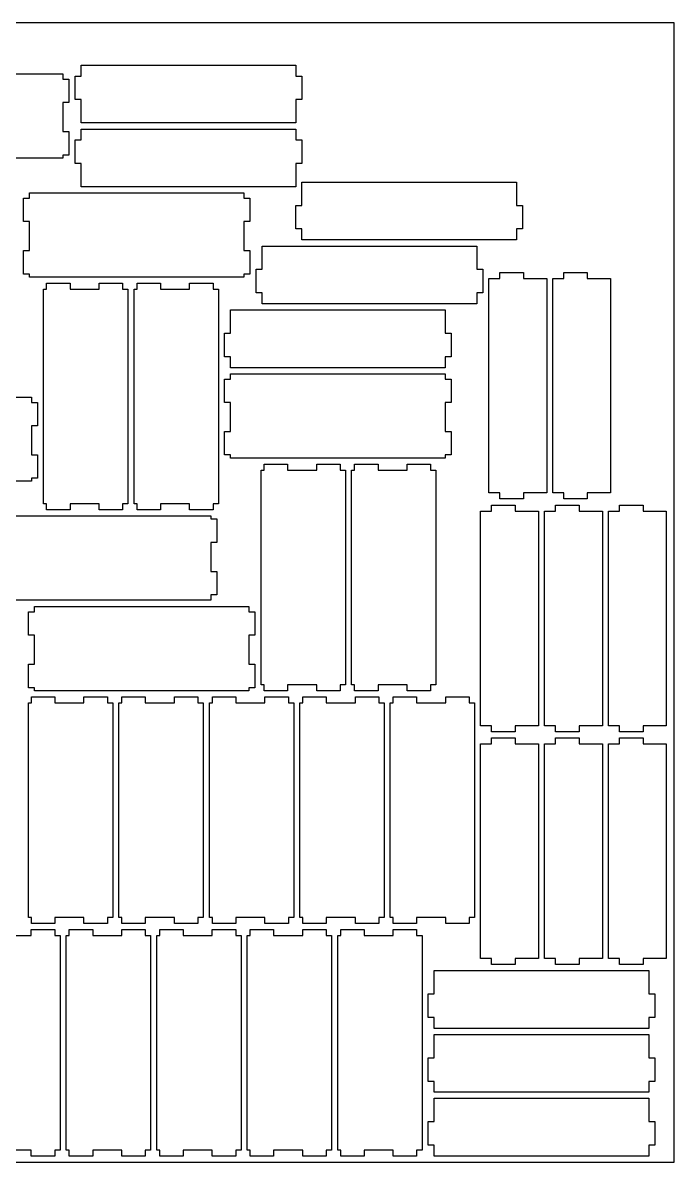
# Model space of a CAD drawing. Extents: x 0 to 1089, y 0 to 874.
# Drawn here: x 589 to 1089, y 0 to 874 of the extents above; entities that cross this region are included whole.
import ezdxf

# ---------------------------------------------------------------- set-up
doc = ezdxf.new("R2010")
doc.units = 0
doc.header["$MEASUREMENT"] = 0
doc.layers.add('DEFAULT', color=1, linetype='Continuous')

msp = doc.modelspace()

# ---------------------------------------------------------------- linework, layer by layer
at = {"color": 5}
msp.add_lwpolyline([(0, 0), (1088.57, 0), (1088.57, 873.92), (0, 873.92)], close=True, dxfattribs=at)
at = {"layer": 'DEFAULT'}
for p, q in [((633.77, 841.5), (798.29, 841.5)), ((633.77, 833.11), (633.77, 841.5)), ((798.29, 841.5), (798.29, 833.11)), ((455.27, 834.8), (619.84, 834.8)), ((619.84, 834.8), (619.84, 830.7)), ((619.84, 830.7), (624.44, 830.7)), ((624.44, 830.7), (624.44, 812.73)), ((629.17, 815.07), (629.17, 833.11)), ((629.17, 833.11), (633.77, 833.11)), ((798.29, 833.11), (802.94, 833.11)), ((802.94, 833.11), (802.94, 815.07)), ((633.77, 815.07), (629.17, 815.07)), ((633.77, 797.2), (633.77, 815.07)), ((802.94, 815.07), (798.29, 815.07)), ((798.29, 815.07), (798.29, 797.2)), ((624.44, 812.73), (619.84, 812.73)), ((619.84, 812.73), (619.84, 790.43)), ((798.29, 797.2), (633.77, 797.2)), ((619.84, 790.43), (624.44, 790.43)), ((624.44, 790.43), (624.44, 772.46)), ((633.77, 792.46), (798.29, 792.46)), ((633.77, 784.07), (633.77, 792.46)), ((798.29, 792.46), (798.29, 784.07)), ((629.17, 766.03), (629.17, 784.07)), ((629.17, 784.07), (633.77, 784.07)), ((798.29, 784.07), (802.94, 784.07)), ((802.94, 784.07), (802.94, 766.03)), ((619.84, 770.13), (455.27, 770.13)), ((624.44, 772.46), (619.84, 772.46)), ((619.84, 772.46), (619.84, 770.13)), ((633.77, 766.03), (629.17, 766.03)), ((633.77, 748.16), (633.77, 766.03)), ((802.94, 766.03), (798.29, 766.03)), ((798.29, 766.03), (798.29, 748.16)), ((803.03, 733.87), (803.03, 751.74)), ((803.03, 751.74), (967.54, 751.74)), ((967.54, 751.74), (967.54, 733.87)), ((594.07, 739.46), (594.07, 743.56)), ((594.07, 743.56), (758.63, 743.56)), ((798.29, 748.16), (633.77, 748.16)), ((758.63, 743.56), (758.63, 739.46)), ((589.47, 721.49), (589.47, 739.46)), ((589.47, 739.46), (594.07, 739.46)), ((758.63, 739.46), (763.23, 739.46)), ((763.23, 739.46), (763.23, 721.49)), ((798.38, 715.83), (798.38, 733.87)), ((798.38, 733.87), (803.03, 733.87)), ((967.54, 733.87), (972.14, 733.87)), ((972.14, 733.87), (972.14, 715.83)), ((594.07, 721.49), (589.47, 721.49)), ((594.07, 699.19), (594.07, 721.49)), ((763.23, 721.49), (758.63, 721.49)), ((758.63, 721.49), (758.63, 699.19)), ((803.03, 715.83), (798.38, 715.83)), ((803.03, 707.44), (803.03, 715.83)), ((972.14, 715.83), (967.54, 715.83)), ((967.54, 715.83), (967.54, 707.44)), ((589.47, 681.22), (589.47, 699.19)), ((589.47, 699.19), (594.07, 699.19)), ((758.63, 699.19), (763.23, 699.19)), ((763.23, 699.19), (763.23, 681.22)), ((772.62, 684.83), (772.62, 702.7)), ((772.62, 702.7), (937.13, 702.7)), ((967.54, 707.44), (803.03, 707.44)), ((937.13, 702.7), (937.13, 684.83)), ((767.97, 666.79), (767.97, 684.83)), ((767.97, 684.83), (772.62, 684.83)), ((937.13, 684.83), (941.73, 684.83)), ((941.73, 684.83), (941.73, 666.79)), ((954.86, 677.84), (954.86, 682.48)), ((954.86, 682.48), (972.9, 682.48)), ((972.9, 682.48), (972.9, 677.84)), ((1003.9, 677.84), (1003.9, 682.48)), ((1003.9, 682.48), (1021.94, 682.48)), ((1021.94, 682.48), (1021.94, 677.84)), ((594.07, 681.22), (589.47, 681.22)), ((594.07, 678.9), (594.07, 681.22)), ((758.63, 678.9), (594.07, 678.9)), ((607.29, 669.56), (607.29, 674.16)), ((607.29, 674.16), (625.26, 674.16)), ((625.26, 674.16), (625.26, 669.56)), ((647.56, 669.56), (647.56, 674.16)), ((647.56, 674.16), (665.53, 674.16)), ((665.53, 674.16), (665.53, 669.56)), ((676.69, 669.56), (676.69, 674.16)), ((676.69, 674.16), (694.66, 674.16)), ((694.66, 674.16), (694.66, 669.56)), ((716.96, 669.56), (716.96, 674.16)), ((716.96, 674.16), (734.93, 674.16)), ((734.93, 674.16), (734.93, 669.56)), ((763.23, 681.22), (758.63, 681.22)), ((758.63, 681.22), (758.63, 678.9)), ((946.47, 513.32), (946.47, 677.84)), ((946.47, 677.84), (954.86, 677.84)), ((972.9, 677.84), (990.77, 677.84)), ((990.77, 677.84), (990.77, 513.32)), ((995.51, 513.32), (995.51, 677.84)), ((995.51, 677.84), (1003.9, 677.84)), ((1021.94, 677.84), (1039.81, 677.84)), ((1039.81, 677.84), (1039.81, 513.32)), ((604.96, 505), (604.96, 669.56)), ((604.96, 669.56), (607.29, 669.56)), ((625.26, 669.56), (647.56, 669.56)), ((665.53, 669.56), (669.63, 669.56)), ((669.63, 669.56), (669.63, 505)), ((674.36, 505), (674.36, 669.56)), ((674.36, 669.56), (676.69, 669.56)), ((694.66, 669.56), (716.96, 669.56)), ((734.93, 669.56), (739.02, 669.56)), ((739.02, 669.56), (739.02, 505)), ((772.62, 666.79), (767.97, 666.79)), ((772.62, 658.4), (772.62, 666.79)), ((941.73, 666.79), (937.13, 666.79)), ((937.13, 666.79), (937.13, 658.4)), ((937.13, 658.4), (772.62, 658.4)), ((748.41, 635.79), (748.41, 653.67)), ((748.41, 653.67), (912.93, 653.67)), ((912.93, 653.67), (912.93, 635.79)), ((743.76, 617.75), (743.76, 635.79)), ((743.76, 635.79), (748.41, 635.79)), ((912.93, 635.79), (917.53, 635.79)), ((917.53, 635.79), (917.53, 617.75)), ((748.41, 617.75), (743.76, 617.75)), ((748.41, 609.36), (748.41, 617.75)), ((917.53, 617.75), (912.93, 617.75)), ((912.93, 617.75), (912.93, 609.36)), ((748.36, 600.67), (748.36, 604.76)), ((748.36, 604.76), (912.93, 604.76)), ((912.93, 609.36), (748.41, 609.36)), ((912.93, 604.76), (912.93, 600.67)), ((743.76, 582.7), (743.76, 600.67)), ((743.76, 600.67), (748.36, 600.67)), ((912.93, 600.67), (917.53, 600.67)), ((917.53, 600.67), (917.53, 582.7)), ((431.06, 586.9), (595.63, 586.9)), ((595.63, 586.9), (595.63, 582.8)), ((595.63, 582.8), (600.23, 582.8)), ((600.23, 582.8), (600.23, 564.83)), ((748.36, 582.7), (743.76, 582.7)), ((748.36, 560.4), (748.36, 582.7)), ((917.53, 582.7), (912.93, 582.7)), ((912.93, 582.7), (912.93, 560.4)), ((600.23, 564.83), (595.63, 564.83)), ((595.63, 564.83), (595.63, 542.53)), ((743.76, 542.43), (743.76, 560.4)), ((743.76, 560.4), (748.36, 560.4)), ((912.93, 560.4), (917.53, 560.4)), ((917.53, 560.4), (917.53, 542.43)), ((595.63, 542.53), (600.23, 542.53)), ((600.23, 542.53), (600.23, 524.56)), ((748.36, 542.43), (743.76, 542.43)), ((748.36, 540.1), (748.36, 542.43)), ((917.53, 542.43), (912.93, 542.43)), ((912.93, 542.43), (912.93, 540.1)), ((912.93, 540.1), (748.36, 540.1)), ((774.11, 530.77), (774.11, 535.37)), ((774.11, 535.37), (792.08, 535.37)), ((792.08, 535.37), (792.08, 530.77)), ((814.38, 530.77), (814.38, 535.37)), ((814.38, 535.37), (832.35, 535.37)), ((832.35, 535.37), (832.35, 530.77)), ((843.51, 530.77), (843.51, 535.37)), ((843.51, 535.37), (861.48, 535.37)), ((861.48, 535.37), (861.48, 530.77)), ((883.78, 530.77), (883.78, 535.37)), ((883.78, 535.37), (901.75, 535.37)), ((901.75, 535.37), (901.75, 530.77)), ((600.23, 524.56), (595.63, 524.56)), ((595.63, 524.56), (595.63, 522.23)), ((771.78, 366.2), (771.78, 530.77)), ((771.78, 530.77), (774.11, 530.77)), ((792.08, 530.77), (814.38, 530.77)), ((832.35, 530.77), (836.45, 530.77)), ((836.45, 530.77), (836.45, 366.2)), ((841.18, 366.2), (841.18, 530.77)), ((841.18, 530.77), (843.51, 530.77)), ((861.48, 530.77), (883.78, 530.77)), ((901.75, 530.77), (905.84, 530.77)), ((905.84, 530.77), (905.84, 366.2)), ((595.63, 522.23), (431.06, 522.23)), ((954.86, 513.32), (946.47, 513.32)), ((954.86, 508.72), (954.86, 513.32)), ((972.9, 508.72), (954.86, 508.72)), ((990.77, 513.32), (972.9, 513.32)), ((972.9, 513.32), (972.9, 508.72)), ((1003.9, 513.32), (995.51, 513.32)), ((1003.9, 508.72), (1003.9, 513.32)), ((1021.94, 508.72), (1003.9, 508.72)), ((1039.81, 513.32), (1021.94, 513.32)), ((1021.94, 513.32), (1021.94, 508.72)), ((607.29, 505), (604.96, 505)), ((607.29, 500.4), (607.29, 505)), ((625.26, 500.4), (607.29, 500.4)), ((647.56, 505), (625.26, 505)), ((625.26, 505), (625.26, 500.4)), ((647.56, 500.4), (647.56, 505)), ((665.53, 500.4), (647.56, 500.4)), ((669.63, 505), (665.53, 505)), ((665.53, 505), (665.53, 500.4)), ((676.69, 505), (674.36, 505)), ((676.69, 500.4), (676.69, 505)), ((694.66, 500.4), (676.69, 500.4)), ((716.96, 505), (694.66, 505)), ((694.66, 505), (694.66, 500.4)), ((716.96, 500.4), (716.96, 505)), ((734.93, 500.4), (716.96, 500.4)), ((739.02, 505), (734.93, 505)), ((734.93, 505), (734.93, 500.4)), ((940.14, 334.82), (940.14, 499.33)), ((940.14, 499.33), (948.53, 499.33)), ((948.53, 499.33), (948.53, 503.98)), ((948.53, 503.98), (966.57, 503.98)), ((966.57, 503.98), (966.57, 499.33)), ((966.57, 499.33), (984.44, 499.33)), ((984.44, 499.33), (984.44, 334.82)), ((989.18, 334.82), (989.18, 499.33)), ((989.18, 499.33), (997.56, 499.33)), ((997.56, 499.33), (997.56, 503.98)), ((997.56, 503.98), (1015.6, 503.98)), ((1015.6, 503.98), (1015.6, 499.33)), ((1015.6, 499.33), (1033.48, 499.33)), ((1033.48, 499.33), (1033.48, 334.82)), ((1038.21, 334.82), (1038.21, 499.33)), ((1038.21, 499.33), (1046.6, 499.33)), ((1046.6, 499.33), (1046.6, 503.98)), ((1046.6, 503.98), (1064.64, 503.98)), ((1064.64, 503.98), (1064.64, 499.33)), ((1064.64, 499.33), (1082.52, 499.33)), ((1082.52, 499.33), (1082.52, 334.82)), ((568.64, 495.66), (733.2, 495.66)), ((733.2, 495.66), (733.2, 493.34)), ((733.2, 493.34), (737.8, 493.34)), ((737.8, 493.34), (737.8, 475.36)), ((737.8, 475.36), (733.2, 475.36)), ((733.2, 475.36), (733.2, 453.07)), ((733.2, 453.07), (737.8, 453.07)), ((737.8, 453.07), (737.8, 435.09)), ((733.2, 431), (568.64, 431)), ((737.8, 435.09), (733.2, 435.09)), ((733.2, 435.09), (733.2, 431)), ((593.28, 404.2), (593.28, 422.17)), ((593.28, 422.17), (597.88, 422.17)), ((597.88, 422.17), (597.88, 426.26)), ((597.88, 426.26), (762.45, 426.26)), ((762.45, 426.26), (762.45, 422.17)), ((762.45, 422.17), (767.05, 422.17)), ((767.05, 422.17), (767.05, 404.2)), ((597.88, 404.2), (593.28, 404.2)), ((597.88, 381.9), (597.88, 404.2)), ((767.05, 404.2), (762.45, 404.2)), ((762.45, 404.2), (762.45, 381.9)), ((593.28, 363.92), (593.28, 381.9)), ((593.28, 381.9), (597.88, 381.9)), ((762.45, 381.9), (767.05, 381.9)), ((767.05, 381.9), (767.05, 363.92)), ((597.88, 363.92), (593.28, 363.92)), ((597.88, 361.6), (597.88, 363.92)), ((762.45, 361.6), (597.88, 361.6)), ((767.05, 363.92), (762.45, 363.92)), ((762.45, 363.92), (762.45, 361.6)), ((774.11, 366.2), (771.78, 366.2)), ((774.11, 361.6), (774.11, 366.2)), ((792.08, 361.6), (774.11, 361.6)), ((814.38, 366.2), (792.08, 366.2)), ((792.08, 366.2), (792.08, 361.6)), ((814.38, 361.6), (814.38, 366.2)), ((832.35, 361.6), (814.38, 361.6)), ((836.45, 366.2), (832.35, 366.2)), ((832.35, 366.2), (832.35, 361.6)), ((843.51, 366.2), (841.18, 366.2)), ((843.51, 361.6), (843.51, 366.2)), ((861.48, 361.6), (843.51, 361.6)), ((883.78, 366.2), (861.48, 366.2)), ((861.48, 366.2), (861.48, 361.6)), ((883.78, 361.6), (883.78, 366.2)), ((901.75, 361.6), (883.78, 361.6)), ((905.84, 366.2), (901.75, 366.2)), ((901.75, 366.2), (901.75, 361.6)), ((593.28, 187.7), (593.28, 352.27)), ((593.28, 352.27), (595.61, 352.27)), ((595.61, 352.27), (595.61, 356.87)), ((595.61, 356.87), (613.58, 356.87)), ((613.58, 356.87), (613.58, 352.27)), ((613.58, 352.27), (635.88, 352.27)), ((635.88, 352.27), (635.88, 356.87)), ((635.88, 356.87), (653.85, 356.87)), ((653.85, 356.87), (653.85, 352.27)), ((653.85, 352.27), (657.95, 352.27)), ((657.95, 352.27), (657.95, 187.7)), ((662.68, 187.7), (662.68, 352.27)), ((662.68, 352.27), (665.01, 352.27)), ((665.01, 352.27), (665.01, 356.87)), ((665.01, 356.87), (682.98, 356.87)), ((682.98, 356.87), (682.98, 352.27)), ((682.98, 352.27), (705.28, 352.27)), ((705.28, 352.27), (705.28, 356.87)), ((705.28, 356.87), (723.25, 356.87)), ((723.25, 356.87), (723.25, 352.27)), ((723.25, 352.27), (727.34, 352.27)), ((727.34, 352.27), (727.34, 187.7)), ((732.08, 187.7), (732.08, 352.27)), ((732.08, 352.27), (734.4, 352.27)), ((734.4, 352.27), (734.4, 356.87)), ((734.4, 356.87), (752.38, 356.87)), ((752.38, 356.87), (752.38, 352.27)), ((752.38, 352.27), (774.67, 352.27)), ((774.67, 352.27), (774.67, 356.87)), ((774.67, 356.87), (792.65, 356.87)), ((792.65, 356.87), (792.65, 352.27)), ((792.65, 352.27), (796.74, 352.27)), ((796.74, 352.27), (796.74, 187.7)), ((801.48, 187.7), (801.48, 352.27)), ((801.48, 352.27), (803.8, 352.27)), ((803.8, 352.27), (803.8, 356.87)), ((803.8, 356.87), (821.78, 356.87)), ((821.78, 356.87), (821.78, 352.27)), ((821.78, 352.27), (844.07, 352.27)), ((844.07, 352.27), (844.07, 356.87)), ((844.07, 356.87), (862.05, 356.87)), ((862.05, 356.87), (862.05, 352.27)), ((862.05, 352.27), (866.14, 352.27)), ((866.14, 352.27), (866.14, 187.7)), ((870.74, 187.7), (870.74, 352.27)), ((870.74, 352.27), (873.06, 352.27)), ((873.06, 352.27), (873.06, 356.87)), ((873.06, 356.87), (891.04, 356.87)), ((891.04, 356.87), (891.04, 352.27)), ((891.04, 352.27), (913.33, 352.27)), ((913.33, 352.27), (913.33, 356.87)), ((913.33, 356.87), (931.31, 356.87)), ((931.31, 356.87), (931.31, 352.27)), ((931.31, 352.27), (935.4, 352.27)), ((935.4, 352.27), (935.4, 187.7)), ((948.53, 334.82), (940.14, 334.82)), ((948.53, 330.22), (948.53, 334.82)), ((984.44, 334.82), (966.57, 334.82)), ((966.57, 334.82), (966.57, 330.22)), ((997.56, 334.82), (989.18, 334.82)), ((997.56, 330.22), (997.56, 334.82)), ((1033.48, 334.82), (1015.6, 334.82)), ((1015.6, 334.82), (1015.6, 330.22)), ((1046.6, 334.82), (1038.21, 334.82)), ((1046.6, 330.22), (1046.6, 334.82)), ((1082.52, 334.82), (1064.64, 334.82)), ((1064.64, 334.82), (1064.64, 330.22)), ((966.57, 330.22), (948.53, 330.22)), ((948.53, 320.83), (948.53, 325.48)), ((948.53, 325.48), (966.57, 325.48)), ((966.57, 325.48), (966.57, 320.83)), ((1015.6, 330.22), (997.56, 330.22)), ((997.56, 320.83), (997.56, 325.48)), ((997.56, 325.48), (1015.6, 325.48)), ((1015.6, 325.48), (1015.6, 320.83)), ((1064.64, 330.22), (1046.6, 330.22)), ((1046.6, 320.83), (1046.6, 325.48)), ((1046.6, 325.48), (1064.64, 325.48)), ((1064.64, 325.48), (1064.64, 320.83)), ((940.14, 156.32), (940.14, 320.83)), ((940.14, 320.83), (948.53, 320.83)), ((966.57, 320.83), (984.44, 320.83)), ((984.44, 320.83), (984.44, 156.32)), ((989.18, 156.32), (989.18, 320.83)), ((989.18, 320.83), (997.56, 320.83)), ((1015.6, 320.83), (1033.48, 320.83)), ((1033.48, 320.83), (1033.48, 156.32)), ((1038.21, 156.32), (1038.21, 320.83)), ((1038.21, 320.83), (1046.6, 320.83)), ((1064.64, 320.83), (1082.52, 320.83)), ((1082.52, 320.83), (1082.52, 156.32)), ((595.61, 187.7), (593.28, 187.7)), ((595.61, 183.1), (595.61, 187.7)), ((635.88, 187.7), (613.58, 187.7)), ((613.58, 187.7), (613.58, 183.1)), ((635.88, 183.1), (635.88, 187.7)), ((657.95, 187.7), (653.85, 187.7)), ((653.85, 187.7), (653.85, 183.1)), ((665.01, 187.7), (662.68, 187.7)), ((665.01, 183.1), (665.01, 187.7)), ((705.28, 187.7), (682.98, 187.7)), ((682.98, 187.7), (682.98, 183.1)), ((705.28, 183.1), (705.28, 187.7)), ((727.34, 187.7), (723.25, 187.7)), ((723.25, 187.7), (723.25, 183.1)), ((734.4, 187.7), (732.08, 187.7)), ((734.4, 183.1), (734.4, 187.7)), ((774.67, 187.7), (752.38, 187.7)), ((752.38, 187.7), (752.38, 183.1)), ((774.67, 183.1), (774.67, 187.7)), ((796.74, 187.7), (792.65, 187.7)), ((792.65, 187.7), (792.65, 183.1)), ((803.8, 187.7), (801.48, 187.7)), ((803.8, 183.1), (803.8, 187.7)), ((844.07, 187.7), (821.78, 187.7)), ((821.78, 187.7), (821.78, 183.1)), ((844.07, 183.1), (844.07, 187.7)), ((866.14, 187.7), (862.05, 187.7)), ((862.05, 187.7), (862.05, 183.1)), ((873.06, 187.7), (870.74, 187.7)), ((873.06, 183.1), (873.06, 187.7)), ((913.33, 187.7), (891.04, 187.7)), ((891.04, 187.7), (891.04, 183.1)), ((913.33, 183.1), (913.33, 187.7)), ((935.4, 187.7), (931.31, 187.7)), ((931.31, 187.7), (931.31, 183.1)), ((595.5, 173.9), (595.5, 178.5)), ((595.5, 178.5), (613.47, 178.5)), ((613.58, 183.1), (595.61, 183.1)), ((613.47, 178.5), (613.47, 173.9)), ((624.62, 173.9), (624.62, 178.5)), ((624.62, 178.5), (642.6, 178.5)), ((653.85, 183.1), (635.88, 183.1)), ((642.6, 178.5), (642.6, 173.9)), ((664.89, 173.9), (664.89, 178.5)), ((664.89, 178.5), (682.87, 178.5)), ((682.98, 183.1), (665.01, 183.1)), ((682.87, 178.5), (682.87, 173.9)), ((694.02, 173.9), (694.02, 178.5)), ((694.02, 178.5), (712, 178.5)), ((723.25, 183.1), (705.28, 183.1)), ((712, 178.5), (712, 173.9)), ((734.29, 173.9), (734.29, 178.5)), ((734.29, 178.5), (752.27, 178.5)), ((752.38, 183.1), (734.4, 183.1)), ((752.27, 178.5), (752.27, 173.9)), ((763.42, 173.9), (763.42, 178.5)), ((763.42, 178.5), (781.39, 178.5)), ((792.65, 183.1), (774.67, 183.1)), ((781.39, 178.5), (781.39, 173.9)), ((803.69, 173.9), (803.69, 178.5)), ((803.69, 178.5), (821.66, 178.5)), ((821.78, 183.1), (803.8, 183.1)), ((821.66, 178.5), (821.66, 173.9)), ((832.82, 173.9), (832.82, 178.5)), ((832.82, 178.5), (850.79, 178.5)), ((862.05, 183.1), (844.07, 183.1)), ((850.79, 178.5), (850.79, 173.9)), ((891.04, 183.1), (873.06, 183.1)), ((873.09, 173.9), (873.09, 178.5)), ((873.09, 178.5), (891.06, 178.5)), ((891.06, 178.5), (891.06, 173.9)), ((931.31, 183.1), (913.33, 183.1)), ((573.2, 173.9), (595.5, 173.9)), ((613.47, 173.9), (617.56, 173.9)), ((617.56, 173.9), (617.56, 9.34)), ((622.3, 9.34), (622.3, 173.9)), ((622.3, 173.9), (624.62, 173.9)), ((642.6, 173.9), (664.89, 173.9)), ((682.87, 173.9), (686.96, 173.9)), ((686.96, 173.9), (686.96, 9.34)), ((691.7, 9.34), (691.7, 173.9)), ((691.7, 173.9), (694.02, 173.9)), ((712, 173.9), (734.29, 173.9)), ((752.27, 173.9), (756.36, 173.9)), ((756.36, 173.9), (756.36, 9.34)), ((761.1, 9.34), (761.1, 173.9)), ((761.1, 173.9), (763.42, 173.9)), ((781.39, 173.9), (803.69, 173.9)), ((821.66, 173.9), (825.76, 173.9)), ((825.76, 173.9), (825.76, 9.34)), ((830.49, 9.34), (830.49, 173.9)), ((830.49, 173.9), (832.82, 173.9)), ((850.79, 173.9), (873.09, 173.9)), ((891.06, 173.9), (895.16, 173.9)), ((895.16, 173.9), (895.16, 9.34)), ((948.53, 156.32), (940.14, 156.32)), ((948.53, 151.72), (948.53, 156.32)), ((966.57, 151.72), (948.53, 151.72)), ((984.44, 156.32), (966.57, 156.32)), ((966.57, 156.32), (966.57, 151.72)), ((997.56, 156.32), (989.18, 156.32)), ((997.56, 151.72), (997.56, 156.32)), ((1015.6, 151.72), (997.56, 151.72)), ((1033.48, 156.32), (1015.6, 156.32)), ((1015.6, 156.32), (1015.6, 151.72)), ((1046.6, 156.32), (1038.21, 156.32)), ((1046.6, 151.72), (1046.6, 156.32)), ((1064.64, 151.72), (1046.6, 151.72)), ((1082.52, 156.32), (1064.64, 156.32)), ((1064.64, 156.32), (1064.64, 151.72)), ((904.54, 129.11), (904.54, 146.98)), ((904.54, 146.98), (1069.06, 146.98)), ((1069.06, 146.98), (1069.06, 129.11)), ((899.89, 111.07), (899.89, 129.11)), ((899.89, 129.11), (904.54, 129.11)), ((1069.06, 129.11), (1073.66, 129.11)), ((1073.66, 129.11), (1073.66, 111.07)), ((904.54, 111.07), (899.89, 111.07)), ((904.54, 102.68), (904.54, 111.07)), ((1073.66, 111.07), (1069.06, 111.07)), ((1069.06, 111.07), (1069.06, 102.68)), ((1069.06, 102.68), (904.54, 102.68)), ((904.54, 80.07), (904.54, 97.94)), ((904.54, 97.94), (1069.06, 97.94)), ((1069.06, 97.94), (1069.06, 80.07)), ((899.89, 62.03), (899.89, 80.07)), ((899.89, 80.07), (904.54, 80.07)), ((1069.06, 80.07), (1073.66, 80.07)), ((1073.66, 80.07), (1073.66, 62.03)), ((904.54, 62.03), (899.89, 62.03)), ((904.54, 53.64), (904.54, 62.03)), ((1073.66, 62.03), (1069.06, 62.03)), ((1069.06, 62.03), (1069.06, 53.64)), ((1069.06, 53.64), (904.54, 53.64)), ((904.54, 31.17), (904.54, 49.04)), ((904.54, 49.04), (1069.06, 49.04)), ((1069.06, 49.04), (1069.06, 31.17)), ((899.89, 13.13), (899.89, 31.17)), ((899.89, 31.17), (904.54, 31.17)), ((1069.06, 31.17), (1073.66, 31.17)), ((1073.66, 31.17), (1073.66, 13.13)), ((595.5, 9.34), (573.2, 9.34)), ((595.5, 4.74), (595.5, 9.34)), ((617.56, 9.34), (613.47, 9.34)), ((613.47, 9.34), (613.47, 4.74)), ((624.62, 9.34), (622.3, 9.34)), ((624.62, 4.74), (624.62, 9.34)), ((664.89, 9.34), (642.6, 9.34)), ((642.6, 9.34), (642.6, 4.74)), ((664.89, 4.74), (664.89, 9.34)), ((686.96, 9.34), (682.87, 9.34)), ((682.87, 9.34), (682.87, 4.74)), ((694.02, 9.34), (691.7, 9.34)), ((694.02, 4.74), (694.02, 9.34)), ((734.29, 9.34), (712, 9.34)), ((712, 9.34), (712, 4.74)), ((734.29, 4.74), (734.29, 9.34)), ((756.36, 9.34), (752.27, 9.34)), ((752.27, 9.34), (752.27, 4.74)), ((763.42, 9.34), (761.1, 9.34)), ((763.42, 4.74), (763.42, 9.34)), ((803.69, 9.34), (781.39, 9.34)), ((781.39, 9.34), (781.39, 4.74)), ((803.69, 4.74), (803.69, 9.34)), ((825.76, 9.34), (821.66, 9.34)), ((821.66, 9.34), (821.66, 4.74)), ((832.82, 9.34), (830.49, 9.34)), ((832.82, 4.74), (832.82, 9.34)), ((873.09, 9.34), (850.79, 9.34)), ((850.79, 9.34), (850.79, 4.74)), ((873.09, 4.74), (873.09, 9.34)), ((895.16, 9.34), (891.06, 9.34)), ((891.06, 9.34), (891.06, 4.74)), ((904.54, 13.13), (899.89, 13.13)), ((904.54, 4.74), (904.54, 13.13)), ((1073.66, 13.13), (1069.06, 13.13)), ((1069.06, 13.13), (1069.06, 4.74)), ((613.47, 4.74), (595.5, 4.74)), ((642.6, 4.74), (624.62, 4.74)), ((682.87, 4.74), (664.89, 4.74)), ((712, 4.74), (694.02, 4.74)), ((752.27, 4.74), (734.29, 4.74)), ((781.39, 4.74), (763.42, 4.74)), ((821.66, 4.74), (803.69, 4.74)), ((850.79, 4.74), (832.82, 4.74)), ((891.06, 4.74), (873.09, 4.74)), ((1069.06, 4.74), (904.54, 4.74))]:
    msp.add_line(p, q, dxfattribs=at)

doc.saveas('drawing.dxf')
